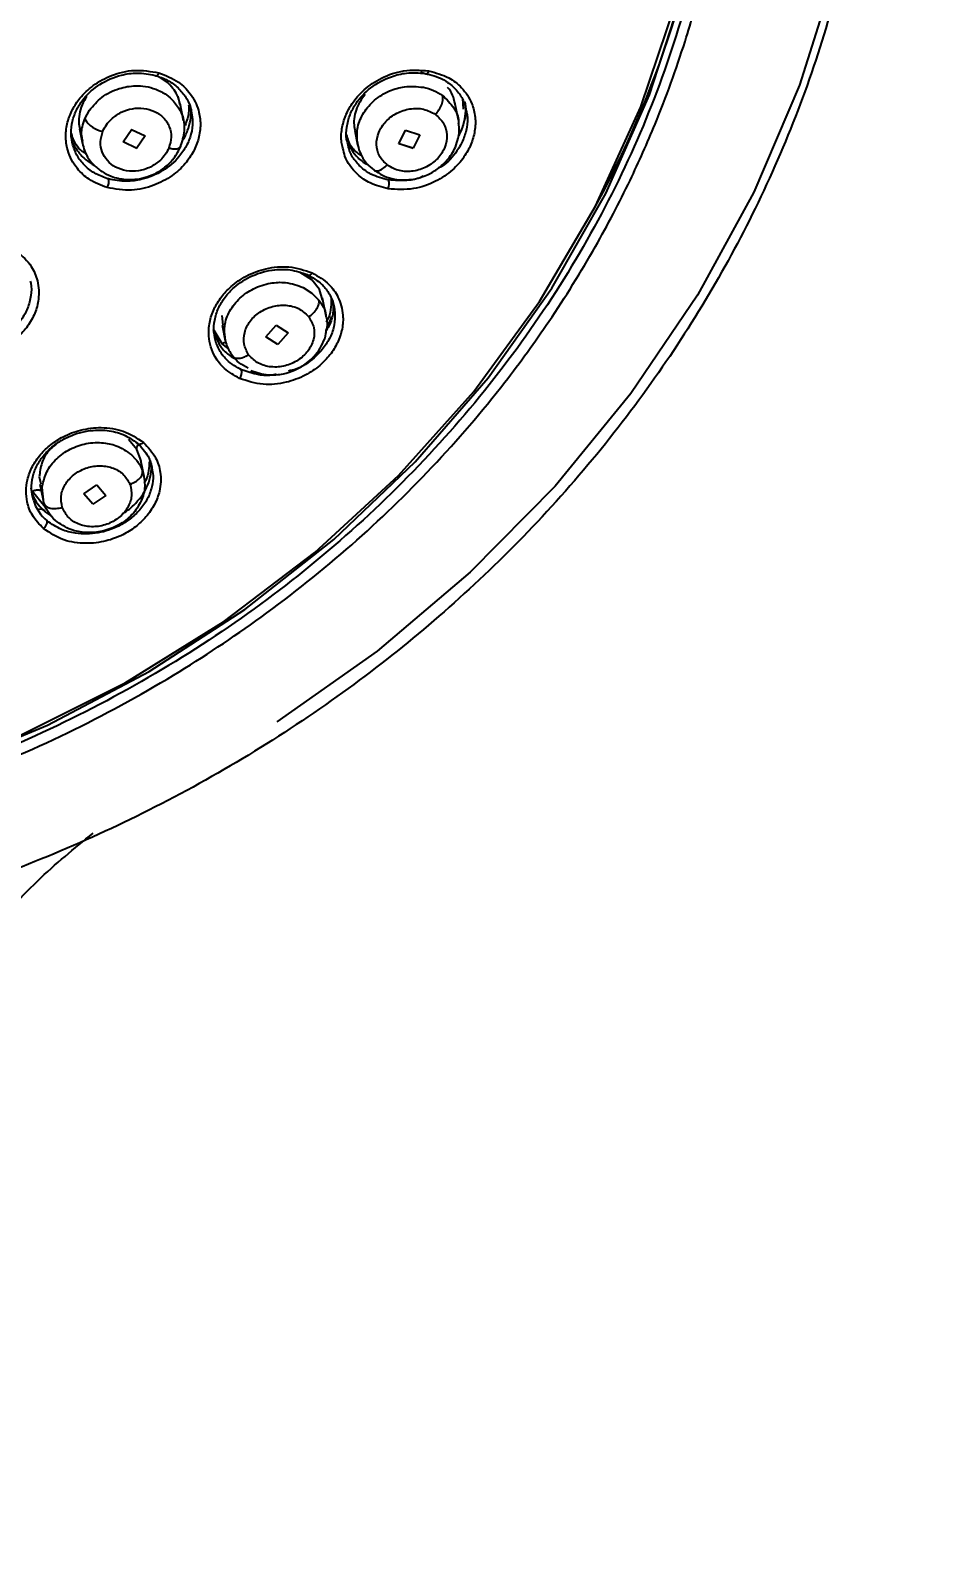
# Model space of a CAD drawing. Header units: millimetres. Extents: x 6110 to 6704, y -3675 to -2835.
# Drawn here: x 6325.52 to 6332.52, y -3205.04 to -3193.25 of the extents above; entities that cross this region are included whole.
import ezdxf

# ---------------------------------------------------------------- set-up
doc = ezdxf.new("R2010")
doc.units = ezdxf.units.MM
doc.header["$LTSCALE"] = 0.1
doc.layers.get('0').update_dxf_attribs({"lineweight": 13})
doc.layers.add('DIM', color=3, linetype='Continuous', lineweight=9)
doc.styles.get("Standard").update_dxf_attribs({"font": 'arial.ttf'})
doc.dimstyles.new('ISO-25', dxfattribs={"dimtxt": 2.5, "dimasz": 2.5, "dimexe": 1.25, "dimexo": 0.625, "dimtad": 1, "dimlfac": 5, "dimtxsty": 'Standard', "dimcen": 2.5, "dimadec": 0, "dimazin": 0, "dimtfac": 1, "dimtmove": 0, "dimatfit": 3, "dimfxl": 0, "dimarcsym": 0})

# ---------------------------------------------------------------- blocks, each defined once
blk = doc.blocks.new('*D64')
at = {"layer": 'Defpoints', "color": 0}
for p in [(6307.952, -3094.471), (6411.492, -3594.164), (6420.327, -3594.164)]:
    blk.add_point(p, dxfattribs=at)
at = {"layer": 'DIM', "color": 0, "lineweight": -2}
for p, q in [((6308.577, -3094.471), (6421.577, -3094.471)), ((6420.327, -3098.471), (6420.327, -3590.164)), ((6412.117, -3594.164), (6421.577, -3594.164))]:
    blk.add_line(p, q, dxfattribs=at)
at = {"layer": 'DIM', "color": 0}
for points in [[(6419.66, -3098.471), (6420.993, -3098.471), (6420.327, -3094.471)], [(6419.66, -3590.164), (6420.993, -3590.164), (6420.327, -3594.164)]]:
    blk.add_solid(points, dxfattribs=at)
at = {"layer": 'DIM', "color": 0, "insert": (6417.079, -3344.317), "char_height": 4, "attachment_point": 5, "rotation": 90}
blk.add_mtext('(2280)', dxfattribs=at)

msp = doc.modelspace()

# ---------------------------------------------------------------- linework, layer by layer
at = {"linetype": 'Continuous', "lineweight": 25}
for p, q in [((6326.5786, -3193.6461), (6326.5175, -3193.6054)), ((6328.5735, -3193.5826), (6328.5305, -3193.5671)), ((6326.6583, -3193.7526), (6326.6718, -3193.8045)), ((6328.7973, -3193.8088), (6328.7852, -3193.7608)), ((6325.9588, -3193.8935), (6325.9782, -3193.8616)), ((6326.7033, -3193.9418), (6326.6775, -3193.8094)), ((6328.8243, -3193.9388), (6328.7975, -3193.8017)), ((6328.8562, -3193.7698), (6328.86, -3193.854)), ((6325.8956, -3193.9652), (6325.903, -3194.0052)), ((6325.9421, -3193.9287), (6325.9588, -3193.8935)), ((6325.9007, -3194.0056), (6325.923, -3194.1199)), ((6326.2379, -3194.1061), (6326.304, -3194.0085)), ((6326.342, -3194.1563), (6326.2379, -3194.1061)), ((6326.3033, -3194.0092), (6326.4073, -3194.0595)), ((6326.4075, -3194.059), (6326.3417, -3194.1562)), ((6328.0245, -3194.0171), (6328.0461, -3194.128)), ((6328.3641, -3194.1205), (6328.4162, -3194.0159)), ((6328.3657, -3194.1174), (6328.475, -3194.1548)), ((6328.4159, -3194.0159), (6328.5271, -3194.0503)), ((6328.527, -3194.0502), (6328.4749, -3194.1548)), ((6328.475, -3194.1548), (6328.3639, -3194.1204)), ((6327.6926, -3195.1698), (6327.6041, -3195.1121)), ((6327.7511, -3195.2448), (6327.6926, -3195.1698)), ((6327.6269, -3195.2288), (6327.6939, -3195.2711)), ((6327.6939, -3195.2711), (6327.7477, -3195.3262)), ((6327.7751, -3195.3244), (6327.7511, -3195.2448)), ((6327.8041, -3195.451), (6327.7766, -3195.3106)), ((6326.9979, -3195.4445), (6327.0066, -3195.5193)), ((6327.0024, -3195.5199), (6327.0252, -3195.6368)), ((6327.3381, -3195.6092), (6327.4176, -3195.5194)), ((6327.4173, -3195.5193), (6327.5112, -3195.5792)), ((6327.6697, -3195.4543), (6327.666, -3195.4497)), ((6327.8096, -3195.5517), (6327.8471, -3195.4515)), ((6327.0004, -3195.6642), (6326.9392, -3195.5598)), ((6327.4317, -3195.669), (6327.3379, -3195.609)), ((6327.5112, -3195.5792), (6327.4316, -3195.669)), ((6327.0461, -3195.6954), (6327.0004, -3195.6642)), ((6327.0738, -3195.7457), (6327.0789, -3195.7526)), ((6326.3437, -3196.4791), (6326.2785, -3196.4017)), ((6326.3013, -3196.5184), (6326.3325, -3196.5535)), ((6326.3756, -3196.5663), (6326.3437, -3196.4791)), ((6326.3993, -3196.6874), (6326.3749, -3196.5625)), ((6325.5903, -3196.6893), (6325.6023, -3196.743)), ((6325.6373, -3196.9237), (6325.5359, -3196.799)), ((6325.5953, -3196.7445), (6325.6196, -3196.8688)), ((6325.6265, -3196.8925), (6325.6133, -3196.7704)), ((6326.0031, -3196.901), (6325.9331, -3196.8202)), ((6325.9332, -3196.8204), (6326.0348, -3196.7515)), ((6326.0346, -3196.7513), (6326.1047, -3196.8321)), ((6326.2908, -3196.7476), (6326.2887, -3196.7422)), ((6325.6265, -3196.8925), (6325.6293, -3196.9004)), ((6326.1047, -3196.8321), (6326.003, -3196.901)), ((6325.6383, -3196.9628), (6325.6846, -3196.9926))]:
    msp.add_line(p, q, dxfattribs=at)
at = {"linetype": 'Continuous', "lineweight": 25, "flags": 128}
for points in [[(6331.8528, -3188.9861), (6331.9138, -3189.338), (6332.0001, -3190.2057), (6331.997, -3191.0801), (6331.9044, -3191.9536), (6331.7233, -3192.8186), (6331.4551, -3193.6677), (6331.1022, -3194.4934), (6330.6676, -3195.2887), (6330.1551, -3196.0466), (6329.5692, -3196.7607), (6328.9148, -3197.4246), (6328.1978, -3198.0327), (6327.4242, -3198.5797)], [(6321.9571, -3199.5248), (6322.856, -3199.4325), (6323.7439, -3199.2595), (6324.6117, -3199.0077), (6325.451, -3198.6794), (6326.2534, -3198.2779), (6327.0109, -3197.8073), (6327.716, -3197.2722), (6328.3617, -3196.6779), (6328.9416, -3196.0304), (6329.4498, -3195.336), (6329.8814, -3194.6017), (6330.232, -3193.8347), (6330.4983, -3193.0428), (6330.6774, -3192.2337), (6330.7677, -3191.4155), (6330.7683, -3190.5963), (6330.6791, -3189.7843), (6330.6414, -3189.5762)], [(6324.8318, -3198.9459), (6325.6536, -3198.6037), (6326.4376, -3198.1911), (6327.1763, -3197.7122), (6327.8627, -3197.1714), (6328.4899, -3196.5741), (6329.0521, -3195.926), (6329.5439, -3195.2333), (6329.9604, -3194.5026), (6330.2976, -3193.7412), (6330.5524, -3192.9561)], [(6326.5133, -3193.5729), (6326.5095, -3193.5806), (6326.5054, -3193.5872), (6326.5012, -3193.5924), (6326.4972, -3193.5959), (6326.4934, -3193.5977), (6326.49, -3193.5977), (6326.4871, -3193.5958), (6326.4848, -3193.5921)], [(6328.5937, -3193.5571), (6328.5906, -3193.5651), (6328.5871, -3193.5719), (6328.5835, -3193.5773), (6328.5797, -3193.581), (6328.5761, -3193.5829), (6328.5726, -3193.583), (6328.5695, -3193.5812), (6328.5669, -3193.5776)], [(6327.6958, -3195.1151), (6327.6905, -3195.1222), (6327.6849, -3195.128), (6327.6793, -3195.1325), (6327.6739, -3195.1353), (6327.6689, -3195.1364), (6327.6646, -3195.1357), (6327.661, -3195.1333), (6327.6583, -3195.1293)], [(6326.3938, -3196.4241), (6326.3865, -3196.4298), (6326.3792, -3196.4342), (6326.372, -3196.4372), (6326.3653, -3196.4388), (6326.3593, -3196.4387), (6326.3543, -3196.4371), (6326.3504, -3196.434), (6326.3478, -3196.4296)]]:
    msp.add_lwpolyline(points, dxfattribs=at)
at = {"linetype": 'Continuous', "lineweight": 25}
for centre, radius, start, end in [((6322.86, -3190.7952), 7.9874, 331.26803, 353.46085), ((6326.1096, -3193.8322), 0.1933, 209.95896, 261.49799), ((6326.025, -3194.4112), 0.102, 332.45252, 11.16717), ((6328.1868, -3194.4289), 0.1025, 337.9829, 16.82228), ((6327.0735, -3195.8801), 0.0797, 321.06434, 10.99055), ((6325.8636, -3196.7711), 0.3337, 197.28682, 230.45), ((6325.6002, -3196.9804), 0.042, 24.69898, 113.66074), ((6325.586, -3197.034), 0.0653, 304.57234, 4.95099)]:
    msp.add_arc(centre, radius, start, end, dxfattribs=at)
for points, knots in [([(6322.0888, -3181.6773), (6322.5399, -3181.6929), (6323.4501, -3181.7242), (6324.8965, -3182), (6326.4055, -3182.5015), (6327.8861, -3183.2845), (6329.2039, -3184.2963), (6330.2972, -3185.4904), (6331.1552, -3186.8551), (6331.738, -3188.3268), (6332.0396, -3189.8903), (6332.046, -3191.4736), (6331.7572, -3193.0595), (6331.1866, -3194.5759), (6330.3399, -3196.006), (6329.2566, -3197.2844), (6327.9474, -3198.3963), (6326.4733, -3199.2929), (6324.8497, -3199.9594), (6323.1116, -3200.3991), (6321.9071, -3200.4559), (6321.293, -3200.4848)], [0, 0, 0, 0, 0.0417727, 0.0842855, 0.1372103, 0.1916699, 0.2445947, 0.2990544, 0.3519792, 0.4064389, 0.4593637, 0.5138233, 0.5667481, 0.6212077, 0.6741324, 0.728592, 0.7815169, 0.8359765, 0.888901, 0.9433603, 1, 1, 1, 1]), ([(6321.3809, -3199.6773), (6321.6045, -3199.6729), (6322.0959, -3199.6632), (6322.797, -3199.5853), (6323.4932, -3199.4618), (6324.1897, -3199.2909), (6324.9737, -3199.0359), (6325.8098, -3198.6789), (6326.6008, -3198.2493), (6327.3343, -3197.763), (6328.0041, -3197.2281), (6328.6331, -3196.6205), (6329.1329, -3196.0371), (6329.5485, -3195.4647), (6329.8717, -3194.9443), (6330.1389, -3194.4335), (6330.3732, -3193.9065), (6330.5602, -3193.3904), (6330.701, -3192.8919), (6330.8106, -3192.4007), (6330.8941, -3191.8833), (6330.919, -3191.4904), (6330.9307, -3191.3068)], [0, 0, 0, 0, 0.0464086, 0.10199429, 0.14577507, 0.19263533, 0.25025266, 0.31640339, 0.38130836, 0.43804927, 0.50125026, 0.56261265, 0.62469741, 0.66672428, 0.71642367, 0.75880408, 0.7939083, 0.84446227, 0.88136037, 0.91032485, 0.95808314, 1, 1, 1, 1]), ([(6326.1154, -3194.4583), (6326.0663, -3194.4397), (6325.9768, -3194.4056), (6325.8692, -3194.3046), (6325.8073, -3194.1874), (6325.7904, -3194.0617), (6325.8046, -3193.9544), (6325.8431, -3193.8553), (6325.9076, -3193.7576), (6326.007, -3193.6628), (6326.1509, -3193.5844), (6326.3307, -3193.5413), (6326.4506, -3193.562), (6326.5133, -3193.5729)], [0, 0, 0, 0, 0.10194742, 0.18595985, 0.29956584, 0.37641696, 0.4496812, 0.51935115, 0.58542074, 0.67296087, 0.77125736, 0.88026552, 1, 1, 1, 1]), ([(6325.8494, -3194.1317), (6325.8434, -3194.1013), (6325.8312, -3194.0408), (6325.8433, -3193.9456), (6325.8769, -3193.8539), (6325.9429, -3193.7527), (6326.0563, -3193.6517), (6326.204, -3193.5893), (6326.3533, -3193.5677), (6326.4382, -3193.5835), (6326.4848, -3193.5921)], [0, 0, 0, 0, 0.1030094, 0.2054862, 0.3076076, 0.4080261, 0.5693079, 0.7412566, 0.8579501, 1, 1, 1, 1]), ([(6326.5133, -3193.5729), (6326.5666, -3193.5937), (6326.6616, -3193.6308), (6326.7648, -3193.7354), (6326.8217, -3193.8486), (6326.8387, -3193.9692), (6326.8239, -3194.0783), (6326.7833, -3194.1816), (6326.7156, -3194.2803), (6326.6139, -3194.3736), (6326.4718, -3194.4486), (6326.295, -3194.4897), (6326.1772, -3194.4691), (6326.1154, -3194.4583)], [0, 0, 0, 0, 0.1110248, 0.1979378, 0.2987845, 0.3749551, 0.4512311, 0.5221256, 0.5929864, 0.6785745, 0.774948, 0.8820799, 1, 1, 1, 1]), ([(6326.4848, -3193.5921), (6326.5177, -3193.6036), (6326.5835, -3193.6267), (6326.6642, -3193.6865), (6326.7244, -3193.7617), (6326.7585, -3193.8284), (6326.7631, -3193.8705), (6326.7642, -3193.8803)], [0, 0, 0, 0, 0.2332461, 0.4665079, 0.6955225, 0.9287139, 1, 1, 1, 1]), ([(6326.6754, -3193.8172), (6326.6701, -3193.7919), (6326.6565, -3193.726), (6326.6083, -3193.6766), (6326.5786, -3193.6461)], [0, 0, 0, 0, 0.3831192, 1, 1, 1, 1]), ([(6327.9334, -3194.1526), (6327.9294, -3194.1386), (6327.916, -3194.0915), (6327.9222, -3194.0054), (6327.9496, -3193.9031), (6328.0054, -3193.7994), (6328.0959, -3193.696), (6328.2319, -3193.6046), (6328.4077, -3193.5442), (6328.5297, -3193.5527), (6328.5937, -3193.5571)], [0, 0, 0, 0, 0.0469223, 0.1582786, 0.2654942, 0.3685562, 0.5007275, 0.6500616, 0.8164803, 1, 1, 1, 1]), ([(6327.9702, -3194.1174), (6327.967, -3194.1062), (6327.9555, -3194.0663), (6327.96, -3193.9908), (6327.9837, -3193.8971), (6328.0404, -3193.7903), (6328.1445, -3193.6792), (6328.286, -3193.6033), (6328.433, -3193.567), (6328.5191, -3193.5738), (6328.5669, -3193.5776)], [0, 0, 0, 0, 0.0417817, 0.1497429, 0.2591963, 0.3675816, 0.5390208, 0.7234813, 0.8466245, 1, 1, 1, 1]), ([(6328.5937, -3193.5571), (6328.6477, -3193.5717), (6328.7445, -3193.598), (6328.859, -3193.6892), (6328.9283, -3193.7952), (6328.9576, -3193.9131), (6328.9539, -3194.0212), (6328.924, -3194.1265), (6328.8671, -3194.229), (6328.777, -3194.3299), (6328.6445, -3194.4188), (6328.4696, -3194.48), (6328.3467, -3194.4717), (6328.2818, -3194.4673)], [0, 0, 0, 0, 0.1086306, 0.194826, 0.2993146, 0.3747617, 0.4501568, 0.5207779, 0.5913539, 0.6735289, 0.7690486, 0.8778654, 1, 1, 1, 1]), ([(6328.5669, -3193.5776), (6328.6137, -3193.5895), (6328.6743, -3193.6048), (6328.731, -3193.6394), (6328.7756, -3193.671), (6328.8252, -3193.7218), (6328.869, -3193.7946), (6328.8789, -3193.8451), (6328.883, -3193.8665)], [0, 0, 0, 0, 0.2961864, 0.3840733, 0.4314543, 0.6564486, 0.8550037, 1, 1, 1, 1]), ([(6325.9572, -3193.7542), (6325.9444, -3193.7756), (6325.9184, -3193.8193), (6325.8968, -3193.8916), (6325.896, -3193.9404), (6325.8956, -3193.9652)], [0, 0, 0, 0, 0.3223984, 0.6556481, 1, 1, 1, 1]), ([(6325.9782, -3193.8616), (6326.0077, -3193.8262), (6326.0682, -3193.7537), (6326.1981, -3193.6899), (6326.3164, -3193.6697), (6326.4128, -3193.676), (6326.4947, -3193.6978), (6326.5699, -3193.7362), (6326.6091, -3193.7738), (6326.6269, -3193.7909)], [0, 0, 0, 0, 0.1857237, 0.38049003, 0.54863888, 0.65051074, 0.76405407, 0.89294836, 1, 1, 1, 1]), ([(6328.1028, -3193.7365), (6328.0769, -3193.7765), (6328.0247, -3193.8573), (6328.0118, -3193.959), (6328.0243, -3194.0085), (6328.0264, -3194.0167)], [0, 0, 0, 0, 0.4507327, 0.909406, 1, 1, 1, 1]), ([(6328.0432, -3194.1051), (6328.0419, -3194.0669), (6328.0392, -3193.9898), (6328.0894, -3193.8765), (6328.1744, -3193.778), (6328.2855, -3193.71), (6328.4176, -3193.6708), (6328.5048, -3193.6791), (6328.5533, -3193.6838)], [0, 0, 0, 0, 0.16211636, 0.3270969, 0.49018943, 0.66219502, 0.81227332, 1, 1, 1, 1]), ([(6328.5533, -3193.6838), (6328.5803, -3193.6906), (6328.6343, -3193.7043), (6328.6789, -3193.7332), (6328.7013, -3193.7476)], [0, 0, 0, 0, 0.4999962, 1, 1, 1, 1]), ([(6328.647, -3193.8932), (6328.6563, -3193.8819), (6328.6758, -3193.8581), (6328.6967, -3193.8162), (6328.7072, -3193.7758), (6328.7032, -3193.7569), (6328.7013, -3193.7476)], [0, 0, 0, 0, 0.2328681, 0.4888655, 0.751052, 1, 1, 1, 1]), ([(6328.7013, -3193.7476), (6328.7326, -3193.7777), (6328.7908, -3193.8337), (6328.8274, -3193.9139), (6328.8256, -3193.9555), (6328.8254, -3193.9599)], [0, 0, 0, 0, 0.5110341, 0.9492479, 1, 1, 1, 1]), ([(6328.7852, -3193.7608), (6328.7766, -3193.738), (6328.7659, -3193.7096), (6328.743, -3193.6897), (6328.7384, -3193.6858)], [0, 0, 0, 0, 0.8013372, 1, 1, 1, 1]), ([(6326.7642, -3193.8803), (6326.7685, -3193.903), (6326.7787, -3193.9571), (6326.7645, -3194.0461), (6326.7284, -3194.1388), (6326.66, -3194.2385), (6326.5463, -3194.336), (6326.4004, -3194.3956), (6326.2538, -3194.4156), (6326.1706, -3194.4), (6326.125, -3194.3914)], [0, 0, 0, 0, 0.079279, 0.189218, 0.2959914, 0.3996967, 0.5633142, 0.7377546, 0.8563732, 1, 1, 1, 1]), ([(6326.1466, -3193.9295), (6326.1709, -3193.9104), (6326.2189, -3193.8727), (6326.3084, -3193.8453), (6326.3984, -3193.8426), (6326.4832, -3193.8666), (6326.5534, -3193.9161), (6326.5986, -3193.9865), (6326.615, -3194.0695), (6326.5986, -3194.125), (6326.5904, -3194.1526)], [0, 0, 0, 0, 0.1253923, 0.2471178, 0.3674095, 0.4899305, 0.6170113, 0.7453344, 0.8729764, 1, 1, 1, 1]), ([(6326.6269, -3193.7909), (6326.6471, -3193.8178), (6326.6944, -3193.8805), (6326.72, -3194.0018), (6326.6953, -3194.0876), (6326.6834, -3194.1288)], [0, 0, 0, 0, 0.2798043, 0.6542059, 1, 1, 1, 1]), ([(6326.6881, -3194.1062), (6326.6905, -3194.1032), (6326.7115, -3194.0764), (6326.7468, -3193.9945), (6326.769, -3193.895), (6326.7548, -3193.8287), (6326.7514, -3193.8129)], [0, 0, 0, 0, 0.03449358, 0.30873876, 0.83525131, 1, 1, 1, 1]), ([(6326.7422, -3193.8183), (6326.7431, -3193.8261), (6326.7473, -3193.8612), (6326.7391, -3193.916), (6326.7218, -3193.9605), (6326.7151, -3193.9778)], [0, 0, 0, 0, 0.1469493, 0.6675468, 1, 1, 1, 1]), ([(6328.2744, -3194.2837), (6328.252, -3194.2618), (6328.2076, -3194.2182), (6328.1859, -3194.1263), (6328.2032, -3194.0311), (6328.2596, -3193.9441), (6328.346, -3193.8789), (6328.4497, -3193.8451), (6328.5589, -3193.8459), (6328.6175, -3193.8774), (6328.647, -3193.8932)], [0, 0, 0, 0, 0.125218, 0.2485659, 0.3720431, 0.4956681, 0.6189327, 0.7430846, 0.8706149, 1, 1, 1, 1]), ([(6328.883, -3193.8665), (6328.8858, -3193.8767), (6328.8971, -3193.917), (6328.8907, -3193.9932), (6328.8651, -3194.0881), (6328.8056, -3194.1913), (6328.7401, -3194.2719), (6328.6809, -3194.3017), (6328.6714, -3194.3065)], [0, 0, 0, 0, 0.0670195, 0.265073, 0.4579289, 0.6459215, 0.9431818, 1, 1, 1, 1]), ([(6328.8239, -3194.0617), (6328.8269, -3194.0572), (6328.8462, -3194.0276), (6328.874, -3193.9422), (6328.888, -3193.8537), (6328.8723, -3193.8008), (6328.871, -3193.7966)], [0, 0, 0, 0, 0.0548456, 0.3584286, 0.949645, 1, 1, 1, 1]), ([(6328.8723, -3193.7959), (6328.8795, -3193.8427), (6328.8869, -3193.89), (6328.8688, -3193.9406), (6328.8686, -3193.9412)], [0, 0, 0, 0, 0.9890713, 1, 1, 1, 1]), ([(6325.9269, -3194.1028), (6325.9222, -3194.0845), (6325.9078, -3194.0276), (6325.9282, -3193.9686), (6325.9421, -3193.9287)], [0, 0, 0, 0, 0.3221157, 1, 1, 1, 1]), ([(6326.081, -3194.0233), (6326.0892, -3194.0063), (6326.1055, -3193.9723), (6326.1329, -3193.9438), (6326.1466, -3193.9295)], [0, 0, 0, 0, 0.4999617, 1, 1, 1, 1]), ([(6328.1777, -3194.3251), (6328.2018, -3194.3409), (6328.2482, -3194.3714), (6328.3499, -3194.4004), (6328.469, -3194.4007), (6328.5844, -3194.3636), (6328.6706, -3194.3116), (6328.7454, -3194.2427), (6328.7979, -3194.1608), (6328.825, -3194.0745), (6328.834, -3194.011), (6328.8272, -3193.9728), (6328.825, -3193.9601)], [0, 0, 0, 0, 0.09966592, 0.19165698, 0.3493586, 0.47399797, 0.56677198, 0.66364565, 0.79265596, 0.87026849, 0.95676348, 1, 1, 1, 1]), ([(6328.647, -3193.8932), (6328.6706, -3193.9149), (6328.7174, -3193.958), (6328.7415, -3194.051), (6328.7253, -3194.1477), (6328.669, -3194.2362), (6328.5814, -3194.3027), (6328.4759, -3194.3366), (6328.3663, -3194.3349), (6328.3082, -3194.3031), (6328.2792, -3194.2873)], [0, 0, 0, 0, 0.1260748, 0.250713, 0.374166, 0.4973687, 0.6213976, 0.7468575, 0.8735163, 1, 1, 1, 1]), ([(6328.8686, -3193.9412), (6328.8613, -3193.9709), (6328.8524, -3194.0073), (6328.8296, -3194.0412), (6328.8254, -3194.0475)], [0, 0, 0, 0, 0.8157264, 1, 1, 1, 1]), ([(6325.8391, -3194.0407), (6325.8415, -3194.0641), (6325.8469, -3194.1163), (6325.8908, -3194.1833), (6325.9455, -3194.245), (6325.9935, -3194.2734), (6326.017, -3194.2872)], [0, 0, 0, 0, 0.2212727, 0.4933254, 0.7523318, 1, 1, 1, 1]), ([(6325.9501, -3194.195), (6325.9407, -3194.1898), (6325.8883, -3194.1609), (6325.8636, -3194.1079), (6325.8433, -3194.0645)], [0, 0, 0, 0, 0.1807221, 1, 1, 1, 1]), ([(6325.9177, -3194.085), (6325.9261, -3194.1248), (6325.9416, -3194.1981), (6326.0044, -3194.281), (6326.073, -3194.3366), (6326.1533, -3194.3776), (6326.2636, -3194.4024), (6326.3818, -3194.3912), (6326.485, -3194.3524), (6326.5644, -3194.302), (6326.6363, -3194.231), (6326.6656, -3194.1716), (6326.6808, -3194.1408)], [0, 0, 0, 0, 0.1173881, 0.21673, 0.2994196, 0.379532, 0.4897953, 0.6299796, 0.7113816, 0.8001152, 0.8962662, 1, 1, 1, 1]), ([(6326.5247, -3194.2464), (6326.5, -3194.2658), (6326.4505, -3194.3046), (6326.3566, -3194.3322), (6326.2622, -3194.3323), (6326.1775, -3194.304), (6326.112, -3194.2526), (6326.0715, -3194.1845), (6326.0568, -3194.1046), (6326.0729, -3194.0507), (6326.081, -3194.0233)], [0, 0, 0, 0, 0.12706998, 0.25477829, 0.38315784, 0.50983332, 0.6320023, 0.75227409, 0.87429536, 1, 1, 1, 1]), ([(6327.9616, -3194.0487), (6327.9678, -3194.0827), (6327.9789, -3194.1439), (6328.0341, -3194.2139), (6328.0814, -3194.2599), (6328.1172, -3194.2773), (6328.127, -3194.282)], [0, 0, 0, 0, 0.34281146, 0.61578107, 0.89501724, 1, 1, 1, 1]), ([(6328.0788, -3194.2133), (6328.0696, -3194.2075), (6328.0322, -3194.1837), (6327.9884, -3194.1378), (6327.9736, -3194.09), (6327.9683, -3194.0732)], [0, 0, 0, 0, 0.1747564, 0.7085389, 1, 1, 1, 1]), ([(6328.2849, -3194.3992), (6328.2376, -3194.3872), (6328.1764, -3194.3716), (6328.1192, -3194.3364), (6328.075, -3194.3047), (6328.0262, -3194.2543), (6327.9839, -3194.1843), (6327.9741, -3194.1365), (6327.9702, -3194.1174)], [0, 0, 0, 0, 0.3041197, 0.39456, 0.4435344, 0.6684786, 0.8676466, 1, 1, 1, 1]), ([(6328.0414, -3194.098), (6328.0455, -3194.1212), (6328.0537, -3194.1677), (6328.085, -3194.2318), (6328.1284, -3194.2893), (6328.1672, -3194.3181), (6328.1866, -3194.3326)], [0, 0, 0, 0, 0.2484998, 0.4984443, 0.7492202, 1, 1, 1, 1]), ([(6326.125, -3194.3914), (6326.0913, -3194.3796), (6326.0239, -3194.3559), (6325.9439, -3194.2947), (6325.882, -3194.2201), (6325.8604, -3194.1614), (6325.8494, -3194.1317)], [0, 0, 0, 0, 0.2564825, 0.5129865, 0.7530391, 1, 1, 1, 1]), ([(6326.5904, -3194.1526), (6326.5822, -3194.1696), (6326.5658, -3194.2037), (6326.5384, -3194.2322), (6326.5247, -3194.2464)], [0, 0, 0, 0, 0.49996167, 1, 1, 1, 1]), ([(6326.5904, -3194.1526), (6326.603, -3194.1552), (6326.6295, -3194.1605), (6326.6613, -3194.1581), (6326.6823, -3194.1478), (6326.6831, -3194.135), (6326.6834, -3194.1288)], [0, 0, 0, 0, 0.2332771, 0.488311, 0.749782, 1, 1, 1, 1]), ([(6328.2818, -3194.4673), (6328.2339, -3194.4549), (6328.145, -3194.432), (6328.0268, -3194.3466), (6327.9534, -3194.2505), (6327.9376, -3194.1734), (6327.9334, -3194.1526)], [0, 0, 0, 0, 0.2791556, 0.5173703, 0.8691839, 1, 1, 1, 1]), ([(6328.1808, -3194.3279), (6328.1834, -3194.3287), (6328.1903, -3194.3309), (6328.2045, -3194.3291), (6328.2221, -3194.323), (6328.2459, -3194.3099), (6328.2632, -3194.294), (6328.2744, -3194.2837)], [0, 0, 0, 0, 0.1113777, 0.299406, 0.4861258, 0.667481, 1, 1, 1, 1]), ([(6328.2792, -3194.2873), (6328.2784, -3194.2867), (6328.2767, -3194.2855), (6328.2752, -3194.2843), (6328.2744, -3194.2837)], [0, 0, 0, 0, 0.5002718, 1, 1, 1, 1]), ([(6328.5513, -3194.3704), (6328.548, -3194.3722), (6328.5098, -3194.3931), (6328.4156, -3194.4072), (6328.3315, -3194.4021), (6328.2849, -3194.3992)], [0, 0, 0, 0, 0.0397708, 0.467803, 1, 1, 1, 1]), ([(6325.4195, -3194.9496), (6325.4596, -3194.9859), (6325.5312, -3195.0507), (6325.5843, -3195.1824), (6325.592, -3195.308), (6325.5607, -3195.4284), (6325.505, -3195.5278), (6325.4281, -3195.6137), (6325.3282, -3195.6869), (6325.1995, -3195.7443), (6325.0412, -3195.7716), (6324.8647, -3195.7557), (6324.7656, -3195.6992), (6324.7137, -3195.6697)], [0, 0, 0, 0, 0.1106146, 0.1973258, 0.2984048, 0.3744938, 0.45069, 0.5216483, 0.5925738, 0.6782677, 0.7747451, 0.8819792, 1, 1, 1, 1]), ([(6327.1355, -3195.9301), (6327.0944, -3195.9067), (6327.0183, -3195.8633), (6326.9317, -3195.7518), (6326.8924, -3195.6265), (6326.9005, -3195.4975), (6326.9347, -3195.3938), (6326.9918, -3195.3003), (6327.0742, -3195.2123), (6327.1895, -3195.1327), (6327.3436, -3195.0757), (6327.5257, -3195.0584), (6327.6373, -3195.0956), (6327.6958, -3195.1151)], [0, 0, 0, 0, 0.0959958, 0.1779129, 0.2988942, 0.3746658, 0.4477291, 0.5180754, 0.5856965, 0.6724169, 0.7703981, 0.8795889, 1, 1, 1, 1]), ([(6326.9555, -3195.6572), (6326.9483, -3195.6296), (6326.9334, -3195.5726), (6326.94, -3195.48), (6326.9694, -3195.3875), (6327.021, -3195.3017), (6327.1047, -3195.2117), (6327.2343, -3195.1283), (6327.3887, -3195.0877), (6327.5366, -3195.0871), (6327.6149, -3195.1142), (6327.6583, -3195.1293)], [0, 0, 0, 0, 0.0894072, 0.1843053, 0.2787832, 0.3711937, 0.461695, 0.6076214, 0.7646314, 0.869449, 1, 1, 1, 1]), ([(6327.6958, -3195.1151), (6327.742, -3195.1422), (6327.8247, -3195.1908), (6327.9049, -3195.307), (6327.9384, -3195.427), (6327.931, -3195.5491), (6327.8955, -3195.6538), (6327.8365, -3195.7496), (6327.7531, -3195.8362), (6327.639, -3195.9134), (6327.4889, -3195.9688), (6327.3073, -3195.987), (6327.1949, -3195.9498), (6327.1355, -3195.9301)], [0, 0, 0, 0, 0.1086306, 0.194826, 0.2993146, 0.3747617, 0.4501568, 0.5207779, 0.5913539, 0.6735289, 0.7690486, 0.8778654, 1, 1, 1, 1]), ([(6327.6583, -3195.1293), (6327.6984, -3195.1519), (6327.7504, -3195.1813), (6327.793, -3195.2285), (6327.8251, -3195.27), (6327.8583, -3195.3311), (6327.8674, -3195.3926), (6327.8717, -3195.4214)], [0, 0, 0, 0, 0.3464153, 0.4492066, 0.5046227, 0.7677728, 1, 1, 1, 1]), ([(6325.5205, -3195.1805), (6325.5221, -3195.1856), (6325.5329, -3195.2208), (6325.5287, -3195.2928), (6325.5049, -3195.389), (6325.4543, -3195.4791), (6325.3848, -3195.5562), (6325.2843, -3195.63), (6325.143, -3195.6877), (6324.9876, -3195.6992), (6324.8469, -3195.6725), (6324.7776, -3195.6316), (6324.7396, -3195.6092)], [0, 0, 0, 0, 0.0163279, 0.1114207, 0.2086538, 0.303082, 0.3947818, 0.4838367, 0.6245242, 0.774505, 0.8764972, 1, 1, 1, 1]), ([(6327.0241, -3195.6177), (6327.0211, -3195.5867), (6327.0145, -3195.5167), (6327.0549, -3195.4075), (6327.1329, -3195.3072), (6327.2426, -3195.2311), (6327.3668, -3195.1911), (6327.5029, -3195.184), (6327.5826, -3195.2128), (6327.6269, -3195.2288)], [0, 0, 0, 0, 0.1181447, 0.2665226, 0.4109464, 0.5537162, 0.7042884, 0.8356664, 1, 1, 1, 1]), ([(6327.2058, -3195.7473), (6327.1915, -3195.7208), (6327.1629, -3195.6683), (6327.1692, -3195.5741), (6327.2124, -3195.4857), (6327.2894, -3195.414), (6327.3881, -3195.3701), (6327.4942, -3195.3603), (6327.596, -3195.3848), (6327.6425, -3195.428), (6327.666, -3195.4497)], [0, 0, 0, 0, 0.1252615, 0.2486469, 0.3721478, 0.4958125, 0.6191131, 0.7432057, 0.8705671, 1, 1, 1, 1]), ([(6327.6697, -3195.4543), (6327.6815, -3195.4454), (6327.7064, -3195.4269), (6327.7347, -3195.3912), (6327.7513, -3195.3546), (6327.7489, -3195.3355), (6327.7477, -3195.3262)], [0, 0, 0, 0, 0.23286909, 0.48886698, 0.7510531, 1, 1, 1, 1]), ([(6327.7477, -3195.3262), (6327.7732, -3195.3623), (6327.8008, -3195.4014), (6327.8022, -3195.4477), (6327.8023, -3195.4512)], [0, 0, 0, 0, 0.9242192, 1, 1, 1, 1]), ([(6327.8535, -3195.3276), (6327.8562, -3195.3554), (6327.8616, -3195.4128), (6327.8433, -3195.4948), (6327.8137, -3195.5443), (6327.8038, -3195.5609)], [0, 0, 0, 0, 0.3848638, 0.7932385, 1, 1, 1, 1]), ([(6327.8405, -3195.2988), (6327.8415, -3195.3258), (6327.8435, -3195.3796), (6327.8292, -3195.4475), (6327.8104, -3195.4853), (6327.8045, -3195.4971)], [0, 0, 0, 0, 0.4084957, 0.814628, 1, 1, 1, 1]), ([(6327.6697, -3195.4543), (6327.6854, -3195.481), (6327.7165, -3195.5342), (6327.7116, -3195.6308), (6327.6679, -3195.7214), (6327.5891, -3195.7945), (6327.4875, -3195.8387), (6327.3788, -3195.8468), (6327.2768, -3195.8191), (6327.2318, -3195.7743), (6327.2093, -3195.752)], [0, 0, 0, 0, 0.1260748, 0.250713, 0.374166, 0.4973687, 0.6213976, 0.7468575, 0.8735163, 1, 1, 1, 1]), ([(6327.8717, -3195.4214), (6327.8715, -3195.4537), (6327.871, -3195.5174), (6327.8379, -3195.6121), (6327.7848, -3195.6985), (6327.6992, -3195.7858), (6327.6053, -3195.8526), (6327.5318, -3195.8688), (6327.5122, -3195.8732)], [0, 0, 0, 0, 0.1713878, 0.3381394, 0.5005147, 0.6587955, 0.9090743, 1, 1, 1, 1]), ([(6327.8023, -3195.4512), (6327.8099, -3195.4843), (6327.8176, -3195.5178), (6327.8067, -3195.5509), (6327.8066, -3195.5512)], [0, 0, 0, 0, 0.9896874, 1, 1, 1, 1]), ([(6326.9325, -3195.5517), (6326.9493, -3195.601), (6326.9757, -3195.6782), (6327.0476, -3195.7491), (6327.0903, -3195.7719), (6327.1054, -3195.78)], [0, 0, 0, 0, 0.5321497, 0.8344387, 1, 1, 1, 1]), ([(6327.0004, -3195.6642), (6327.0082, -3195.659), (6327.0189, -3195.6517), (6327.0292, -3195.6484), (6327.032, -3195.6475)], [0, 0, 0, 0, 0.7277276, 1, 1, 1, 1]), ([(6327.019, -3195.5952), (6327.0244, -3195.6277), (6327.0352, -3195.6932), (6327.0757, -3195.7464), (6327.0961, -3195.7732)], [0, 0, 0, 0, 0.4966245, 1, 1, 1, 1]), ([(6327.2221, -3195.8684), (6327.2662, -3195.8832), (6327.3461, -3195.91), (6327.4655, -3195.8991), (6327.5621, -3195.8687), (6327.6541, -3195.8176), (6327.7288, -3195.7459), (6327.7783, -3195.6618), (6327.8026, -3195.6004), (6327.804, -3195.5627), (6327.8043, -3195.5529)], [0, 0, 0, 0, 0.1878894, 0.3407191, 0.4541368, 0.5757356, 0.7427183, 0.8448381, 0.9596589, 1, 1, 1, 1]), ([(6327.1517, -3195.8649), (6327.1112, -3195.842), (6327.0586, -3195.8122), (6327.0159, -3195.7642), (6326.9838, -3195.7228), (6326.9683, -3195.6868), (6326.9555, -3195.6572)], [0, 0, 0, 0, 0.45494305, 0.59023576, 0.66349827, 1, 1, 1, 1]), ([(6327.0738, -3195.7457), (6327.078, -3195.7536), (6327.0845, -3195.7657), (6327.1039, -3195.7734), (6327.122, -3195.7756), (6327.1427, -3195.7735), (6327.1709, -3195.7662), (6327.1921, -3195.7548), (6327.2058, -3195.7473)], [0, 0, 0, 0, 0.2432717, 0.3737298, 0.5062452, 0.6378387, 0.7656516, 1, 1, 1, 1]), ([(6327.2093, -3195.752), (6327.2087, -3195.7512), (6327.2075, -3195.7497), (6327.2064, -3195.7481), (6327.2058, -3195.7473)], [0, 0, 0, 0, 0.5002718, 1, 1, 1, 1]), ([(6327.418, -3195.8976), (6327.4113, -3195.8994), (6327.3664, -3195.9119), (6327.2713, -3195.904), (6327.1944, -3195.8788), (6327.1517, -3195.8649)], [0, 0, 0, 0, 0.0717748, 0.4855409, 1, 1, 1, 1]), ([(6325.6231, -3197.0878), (6325.5916, -3197.0551), (6325.5334, -3196.9946), (6325.4857, -3196.8652), (6325.4866, -3196.7334), (6325.5331, -3196.6093), (6325.5963, -3196.5161), (6325.678, -3196.4383), (6325.7818, -3196.3718), (6325.9138, -3196.3214), (6326.0754, -3196.3022), (6326.2514, -3196.3284), (6326.3448, -3196.3912), (6326.3938, -3196.4241)], [0, 0, 0, 0, 0.09599577, 0.17791286, 0.29889419, 0.3746658, 0.44772905, 0.5180754, 0.58569652, 0.67241686, 0.77039812, 0.87958891, 1, 1, 1, 1]), ([(6325.545, -3196.8702), (6325.5384, -3196.8407), (6325.5253, -3196.782), (6325.5369, -3196.6889), (6325.5706, -3196.5997), (6325.6253, -3196.519), (6325.6962, -3196.4499), (6325.7809, -3196.3937), (6325.8735, -3196.3544), (6325.9865, -3196.3278), (6326.1117, -3196.3261), (6326.2452, -3196.3582), (6326.3128, -3196.4052), (6326.3478, -3196.4296)], [0, 0, 0, 0, 0.0874729, 0.1737262, 0.2605168, 0.3430066, 0.4227032, 0.5034358, 0.5851529, 0.6588826, 0.776838, 0.8842994, 1, 1, 1, 1]), ([(6325.7205, -3196.4375), (6325.7055, -3196.4492), (6325.6546, -3196.4892), (6325.6041, -3196.5794), (6325.5948, -3196.6538), (6325.5903, -3196.6893)], [0, 0, 0, 0, 0.1788988, 0.6079043, 1, 1, 1, 1]), ([(6325.6133, -3196.7704), (6325.6205, -3196.7344), (6325.6356, -3196.6595), (6325.7083, -3196.5577), (6325.8118, -3196.4782), (6325.9378, -3196.4298), (6326.0669, -3196.4201), (6326.1974, -3196.4453), (6326.2642, -3196.4923), (6326.3013, -3196.5184)], [0, 0, 0, 0, 0.13451021, 0.28013448, 0.42187809, 0.56199833, 0.70977625, 0.83871615, 1, 1, 1, 1]), ([(6326.3938, -3196.4241), (6326.4289, -3196.4615), (6326.4919, -3196.5286), (6326.532, -3196.6612), (6326.5273, -3196.7864), (6326.4836, -3196.9039), (6326.4189, -3196.9978), (6326.3347, -3197.0774), (6326.2304, -3197.1423), (6326.1002, -3197.1907), (6325.9428, -3197.2093), (6325.7671, -3197.1841), (6325.6729, -3197.1211), (6325.6231, -3197.0878)], [0, 0, 0, 0, 0.1086306, 0.194826, 0.2993146, 0.3747617, 0.4501568, 0.5207779, 0.5913539, 0.6735289, 0.7690486, 0.8778654, 1, 1, 1, 1]), ([(6326.3437, -3196.4791), (6326.3431, -3196.4735), (6326.3422, -3196.4648), (6326.3484, -3196.4514), (6326.3522, -3196.4439), (6326.3559, -3196.4403), (6326.3563, -3196.4399)], [0, 0, 0, 0, 0.4724272, 0.7222351, 0.9742612, 1, 1, 1, 1]), ([(6326.3478, -3196.4296), (6326.3786, -3196.4612), (6326.4185, -3196.5022), (6326.4436, -3196.5586), (6326.4553, -3196.5888), (6326.4576, -3196.6089), (6326.459, -3196.6221)], [0, 0, 0, 0, 0.5656354, 0.7334756, 0.8239603, 1, 1, 1, 1]), ([(6326.2315, -3196.973), (6326.237, -3196.9701), (6326.2698, -3196.9524), (6326.3428, -3196.8895), (6326.415, -3196.7954), (6326.4495, -3196.6901), (6326.4613, -3196.6152), (6326.4479, -3196.5723), (6326.4428, -3196.5559)], [0, 0, 0, 0, 0.0331804, 0.2000077, 0.5248975, 0.7010623, 0.8861221, 1, 1, 1, 1]), ([(6326.3325, -3196.5535), (6326.3393, -3196.5607), (6326.3638, -3196.5866), (6326.3771, -3196.6188), (6326.3866, -3196.6421)], [0, 0, 0, 0, 0.2783055, 1, 1, 1, 1]), ([(6326.4394, -3196.5733), (6326.4384, -3196.5958), (6326.4362, -3196.6449), (6326.4207, -3196.7009), (6326.403, -3196.7314), (6326.3998, -3196.7368)], [0, 0, 0, 0, 0.4086387, 0.8935988, 1, 1, 1, 1]), ([(6326.459, -3196.6221), (6326.4631, -3196.6407), (6326.4732, -3196.6872), (6326.4616, -3196.7686), (6326.4283, -3196.8592), (6326.3698, -3196.9441), (6326.2937, -3197.0156), (6326.1871, -3197.0822), (6326.0413, -3197.1307), (6325.8869, -3197.1323), (6325.7506, -3197.0975), (6325.6866, -3197.053), (6325.6511, -3197.0284)], [0, 0, 0, 0, 0.0570834, 0.1424224, 0.2353307, 0.3257256, 0.4137482, 0.4995512, 0.6352256, 0.7813113, 0.8787941, 1, 1, 1, 1]), ([(6326.3866, -3196.6421), (6326.3962, -3196.6833), (6326.4141, -3196.7599), (6326.3813, -3196.8797), (6326.3121, -3196.9835), (6326.2068, -3197.0653), (6326.0823, -3197.1135), (6325.9534, -3197.1244), (6325.8222, -3197.1009), (6325.7531, -3197.0525), (6325.7153, -3197.0261)], [0, 0, 0, 0, 0.1362887, 0.2531568, 0.3796385, 0.5025106, 0.6254389, 0.7435089, 0.8596068, 1, 1, 1, 1]), ([(6325.7675, -3196.9241), (6325.762, -3196.8948), (6325.751, -3196.8366), (6325.7852, -3196.7461), (6325.8523, -3196.67), (6325.9461, -3196.6182), (6326.0519, -3196.5986), (6326.1544, -3196.6142), (6326.2426, -3196.6623), (6326.2733, -3196.7154), (6326.2887, -3196.7422)], [0, 0, 0, 0, 0.12526146, 0.24864694, 0.3721478, 0.49581246, 0.61911313, 0.74320574, 0.87056709, 1, 1, 1, 1]), ([(6326.2908, -3196.7476), (6326.3044, -3196.7418), (6326.3328, -3196.7296), (6326.3666, -3196.7016), (6326.3878, -3196.6702), (6326.387, -3196.6513), (6326.3866, -3196.6421)], [0, 0, 0, 0, 0.2328691, 0.488867, 0.7510531, 1, 1, 1, 1]), ([(6325.5266, -3196.7736), (6325.5298, -3196.7917), (6325.5333, -3196.8117), (6325.5411, -3196.8312), (6325.5424, -3196.8341), (6325.543, -3196.8356), (6325.5433, -3196.8364), (6325.5435, -3196.8368), (6325.5435, -3196.8369), (6325.5436, -3196.837), (6325.5436, -3196.837), (6325.5436, -3196.837), (6325.5437, -3196.8373), (6325.5446, -3196.8393), (6325.5492, -3196.8498), (6325.5721, -3196.8962), (6325.6086, -3196.933), (6325.6383, -3196.9628)], [0, 0, 0, 0, 0.2473939, 0.2723027, 0.2848305, 0.2911127, 0.2942585, 0.2958325, 0.2966197, 0.2967182, 0.2967674, 0.2967769, 0.2971671, 0.3006495, 0.3268886, 0.453318, 1, 1, 1, 1]), ([(6325.5359, -3196.799), (6325.5449, -3196.7958), (6325.5587, -3196.7909), (6325.5766, -3196.7892), (6325.5893, -3196.7899), (6325.5992, -3196.7923), (6325.6037, -3196.7951), (6325.6054, -3196.7961)], [0, 0, 0, 0, 0.335671, 0.5168387, 0.701997, 0.8871552, 1, 1, 1, 1]), ([(6326.2908, -3196.7476), (6326.2975, -3196.7774), (6326.3107, -3196.8368), (6326.2771, -3196.93), (6326.2089, -3197.0082), (6326.113, -3197.0609), (6326.0044, -3197.0801), (6325.9, -3197.0622), (6325.8126, -3197.011), (6325.7838, -3196.9566), (6325.7694, -3196.9294)], [0, 0, 0, 0, 0.1260748, 0.250713, 0.374166, 0.4973687, 0.6213976, 0.7468575, 0.8735163, 1, 1, 1, 1]), ([(6325.6265, -3196.8925), (6325.6303, -3196.901), (6325.6362, -3196.9142), (6325.6562, -3196.9259), (6325.6753, -3196.9322), (6325.6976, -3196.9349), (6325.7284, -3196.9343), (6325.7522, -3196.9281), (6325.7675, -3196.9241)], [0, 0, 0, 0, 0.2432717, 0.3737298, 0.5062452, 0.6378387, 0.7656516, 1, 1, 1, 1]), ([(6325.7694, -3196.9294), (6325.7691, -3196.9285), (6325.7684, -3196.9267), (6325.7678, -3196.925), (6325.7675, -3196.9241)], [0, 0, 0, 0, 0.5002718, 1, 1, 1, 1]), ([(6324.0494, -3204.3295), (6324.0386, -3204.0958), (6324.0179, -3203.6479), (6324.0637, -3203.0136), (6324.1537, -3202.4568), (6324.3037, -3201.8657), (6324.523, -3201.29), (6324.8275, -3200.7251), (6325.1682, -3200.2414), (6325.5707, -3199.7913), (6325.8608, -3199.5559), (6326.0052, -3199.4386)], [0, 0, 0, 0, 0.1161404, 0.222642, 0.3189451, 0.404458, 0.5408682, 0.6492318, 0.7631507, 0.8820725, 1, 1, 1, 1])]:
    msp.add_open_spline(points, degree=3, knots=knots, dxfattribs=at)
for points in [[(6330.8559, -3191.2877), (6330.833, -3191.5865), (6330.7872, -3192.184), (6330.5847, -3193.0699), (6330.2868, -3193.935), (6329.8873, -3194.7693), (6329.3933, -3195.5632), (6328.8101, -3196.3073), (6328.1445, -3196.9929), (6327.4043, -3197.6122), (6326.5981, -3198.1579), (6325.7352, -3198.6237), (6324.8257, -3199.0041), (6323.8802, -3199.2945), (6322.9096, -3199.4923), (6321.9257, -3199.5928), (6320.938, -3199.6035), (6320.2894, -3199.5291), (6319.9651, -3199.4918)], [(6327.201, -3195.8516), (6327.1772, -3195.8384), (6327.1297, -3195.8118), (6327.0958, -3195.7723), (6327.0789, -3195.7526)], [(6325.7153, -3197.0261), (6325.6968, -3197.0075), (6325.6597, -3196.9703), (6325.6394, -3196.9237), (6325.6293, -3196.9004)]]:
    msp.add_open_spline(points, degree=3, dxfattribs=at)

# ---------------------------------------------------------------- dimensions: what is measured, and where the dimension line sits
at = {"layer": 'DIM'}
dim = msp.add_linear_dim(base=(6420.3266, -3594.1641), p1=(6307.9519, -3094.4706), p2=(6411.4918, -3594.1641), angle=90, text='(2280)', dimstyle='ISO-25', override={"dimtxt": 4, "dimasz": 4, "dimlfac": 4, "dimadec": 1, "dimfxl": 1.25}, dxfattribs=at)
dim.commit()
dim.dimension.update_dxf_attribs({"geometry": '*D64', "text_midpoint": (6420.3266, -3344.3173), "dimtype": 160})

doc.saveas('drawing.dxf')
